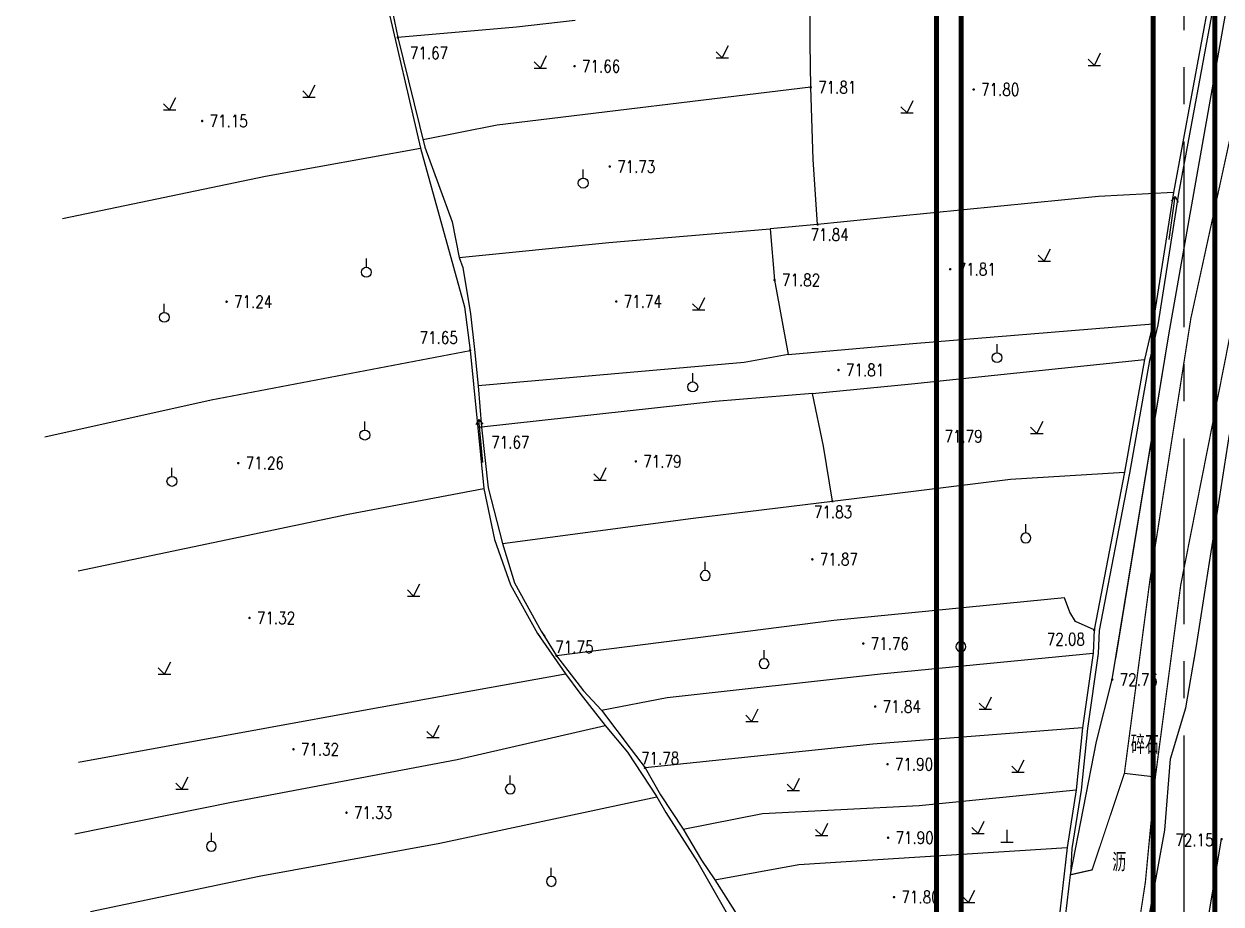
# Model space of a CAD drawing. Extents: x 10519 to 17598, y -625 to 2857.
# Drawn here: x 13932.7 to 14029.4, y 89.1 to 160.2 of the extents above; entities that cross this region are included whole.
import ezdxf
from ezdxf.enums import TextEntityAlignment as Align

# ---------------------------------------------------------------- set-up
doc = ezdxf.new("R2010")
doc.units = 0
doc.header["$MEASUREMENT"] = 0
for name, pattern in [('CENTER', [2, 1.25, -0.25, 0.25, -0.25]), ('CENTERX2', [4, 2.5, -0.5, 0.5, -0.5]), ('X3', [5, 4, -1])]:
    doc.linetypes.add(name, pattern=pattern)
doc.layers.get('0').update_dxf_attribs({"linetype": 'CONTINUOUS'})
for name, color, linetype in [('00000衢化东路中线', 1, 'CENTER'), ('00000道路边线', 2, 'CONTINUOUS'), ('0000原地形', 252, 'CONTINUOUS'), ('GCD', 224, 'CONTINUOUS')]:
    doc.layers.add(name, color=color, linetype=linetype)
doc.styles.add('HZ', font='txt8.shx', dxfattribs={"width": 0.8, "bigfont": 'hz.shx'})
doc.styles.get("Standard").update_dxf_attribs({"font": 'txt8.shx', "width": 0.8, "bigfont": 'hz.shx'})
doc.linetypes.add('10421', pattern='A,2,[150,AAA.SHX,S=1,R=0,X=0,Y=1],1e-11', length=2)
doc.linetypes.add('10422', pattern='A,2,[150,AAA.SHX,S=1,R=0,X=0,Y=1],2,[177,AAA.SHX,S=1,R=0,X=0,Y=0.8],1e-09', length=4)
doc.linetypes.add('1161', pattern='A,0,[149,AAA.SHX,S=0.1,R=0,X=0,Y=0],-1.6', length=1.6)

# ---------------------------------------------------------------- blocks, each defined once
blk = doc.blocks.new('GC200')
at = {"linetype": 'Continuous', "const_width": 0.2, "flags": 128}
blk.add_lwpolyline([(-0.1, 0, 1), (0.1, 0, 1)], format="xyb", close=True, dxfattribs=at)
blk = doc.blocks.new('GC111')
for p, q in [((0, 0), (0, 2)), ((-1, 0), (1, 0))]:
    blk.add_line(p, q)

msp = doc.modelspace()

# ---------------------------------------------------------------- linework, layer by layer
at = {"layer": '00000衢化东路中线', "color": 6, "linetype": 'CENTERX2', "ltscale": 6}
msp.add_line((14026.378, -8.272), (14026.378, 223.919), dxfattribs=at)
at = {"layer": '00000道路边线', "const_width": 0.4}
for points in [[(13949.57, 7.079), (13982.275, 5.635, 0.427199), (14008.378, 30.611), (14008.378, 223.919, 0.078123), (13979.581, 407.095), (13942.921, 520.813, 0.456777), (13908.142, 535.6), (13803.036, 484.183), (13650.726, 409.675, -0.033896), (13609.6, 392.183), (12970.082, 169.998, 0.48251), (12960.756, 143.406, -0.48251), (12970.082, 169.998)], [(14006.378, 20.813), (14006.378, 223.919, 0.078123), (13977.678, 406.482), (13940.885, 520.611, 0.456777), (13913.061, 532.44), (13804.062, 479.119), (13652.957, 405.2, -0.033868), (13611.241, 387.46)], [(13958.293, 523.647), (13994.334, 411.851, -0.078123), (14023.878, 223.919), (14023.878, 36.677, 1), (14028.878, 36.677), (14028.878, 223.919, 0.078123), (13999.093, 413.385), (13963.052, 525.181, 1.000006), (13958.293, 523.647)]]:
    msp.add_lwpolyline(points, format="xyb", dxfattribs=at)
at = {"layer": '0000原地形', "linetype": '10421'}
for p, q in [((14025.16, 135.1), (14030.417, 164.91)), ((14025.16, 135.1), (14030.417, 164.91)), ((14020.583, 107.234), (14025.16, 135.1)), ((14020.862, 108.93), (14025.16, 135.1)), ((14019.312, 102.221), (14020.583, 107.234)), ((14017.221, 91.467), (14019.312, 102.221))]:
    msp.add_line(p, q, dxfattribs=at)
at = {"layer": '0000原地形', "linetype": 'Continuous'}
for p, q in [((14028.948, 165.067, 72.249), (14025.525, 146.599, 72.249)), ((14028.948, 165.067, 72.249), (14025.525, 146.599, 72.249)), ((14029.35, 164.995), (14025.927, 146.53)), ((14029.35, 164.995), (14025.927, 146.53)), ((13961.496, 164.057, 71.53), (13964.715, 150.174, 71.53)), ((13961.496, 164.057, 71.53), (13964.715, 150.174, 71.53)), ((13961.828, 164.158), (13962.871, 159.126)), ((13961.828, 164.158), (13962.871, 159.126)), ((13996.189, 158.641, 71.812), (13996.17, 162.791, 71.812)), ((13996.189, 158.641, 71.812), (13996.17, 162.791, 71.812)), ((13972.462, 159.951, 71.702), (13962.871, 159.126, 71.702)), ((13972.462, 159.951, 71.702), (13962.871, 159.126, 71.702)), ((13977.195, 160.494, 71.702), (13972.462, 159.951, 71.702)), ((13977.195, 160.494, 71.702), (13972.462, 159.951, 71.702)), ((13962.871, 159.126), (13965.051, 150.267)), ((13962.871, 159.126), (13965.051, 150.267)), ((13996.223, 155.1, 71.812), (13996.189, 158.641, 71.812)), ((13996.223, 155.1, 71.812), (13996.189, 158.641, 71.812)), ((13996.223, 155.1, 71.842), (13970.908, 152.042, 71.842)), ((13996.223, 155.1, 71.842), (13970.908, 152.042, 71.842)), ((13996.433, 149.274, 71.842), (13996.223, 155.1, 71.842)), ((13996.433, 149.274, 71.842), (13996.223, 155.1, 71.842)), ((13970.908, 152.042, 71.842), (13964.918, 150.854, 71.842)), ((13970.908, 152.042, 71.842), (13964.918, 150.854, 71.842)), ((13952.192, 147.908, 71.152), (13964.715, 150.174, 71.152)), ((13952.192, 147.908, 71.152), (13964.715, 150.174, 71.152)), ((13964.715, 150.174, 71.53), (13968.255, 137.363, 71.53)), ((13964.715, 150.174, 71.53), (13968.255, 137.363, 71.53)), ((13965.051, 150.267), (13967.268, 144.219)), ((13965.051, 150.267), (13967.268, 144.219)), ((13996.781, 144.014, 71.842), (13996.433, 149.274, 71.842)), ((13996.781, 144.014, 71.842), (13996.433, 149.274, 71.842)), ((13935.788, 144.505, 71.152), (13952.192, 147.908, 71.152)), ((13935.788, 144.505, 71.152), (13952.192, 147.908, 71.152)), ((14019.47, 146.278, 72.249), (14003.144, 144.66, 72.249)), ((14019.47, 146.278, 72.249), (14003.144, 144.66, 72.249)), ((14025.525, 146.599, 72.249), (14019.47, 146.278, 72.249)), ((14025.525, 146.599, 72.249), (14019.47, 146.278, 72.249)), ((14025.525, 146.599, 72.249), (14023.867, 135.978, 72.249)), ((14025.525, 146.599, 72.249), (14023.867, 135.978, 72.249)), ((14025.927, 146.53), (14024.268, 135.899)), ((14025.927, 146.53), (14024.268, 135.899)), ((13967.268, 144.219), (13967.819, 141.354)), ((13967.268, 144.219), (13967.819, 141.354)), ((14003.144, 144.66, 72.249), (13996.781, 144.014, 72.249)), ((14003.144, 144.66, 72.249), (13996.781, 144.014, 72.249)), ((13979.91, 142.549), (13992.946, 143.657)), ((13979.91, 142.549), (13992.946, 143.657)), ((13996.781, 144.014, 72.249), (13992.946, 143.657, 72.249)), ((13996.781, 144.014, 72.249), (13992.946, 143.657, 72.249)), ((13992.946, 143.657), (13993.303, 139.525)), ((13992.946, 143.657), (13993.303, 139.525)), ((13967.819, 141.354), (13979.91, 142.549)), ((13967.819, 141.354), (13979.91, 142.549)), ((13967.819, 141.354), (13968.118, 140.529)), ((13967.819, 141.354), (13968.118, 140.529)), ((13968.118, 140.529), (13968.742, 136.787)), ((13968.118, 140.529), (13968.742, 136.787)), ((13993.303, 139.525), (13994.39, 133.511)), ((13993.303, 139.525), (13994.39, 133.511)), ((13968.255, 137.363, 71.53), (13968.255, 137.363, 71.53)), ((13968.255, 137.363, 71.53), (13968.255, 137.363, 71.53)), ((13968.255, 137.363, 71.53), (13968.719, 133.844, 71.53)), ((13968.255, 137.363, 71.53), (13968.255, 137.363, 71.53)), ((13968.255, 137.363, 71.53), (13968.255, 137.363, 71.53)), ((13968.255, 137.363, 71.53), (13968.719, 133.844, 71.53)), ((13968.742, 136.787), (13969.062, 133.905)), ((13968.742, 136.787), (13969.062, 133.905)), ((14004.479, 134.387, 73.701), (14023.867, 135.978, 73.701)), ((14004.479, 134.387, 73.701), (14023.867, 135.978, 73.701)), ((14023.867, 135.978, 72.249), (14023.187, 133.112, 72.249)), ((14023.867, 135.978, 72.249), (14023.187, 133.112, 72.249)), ((14024.268, 135.899), (14023.587, 133.029)), ((14024.268, 135.899), (14023.587, 133.029)), ((13947.799, 129.851, 71.183), (13968.719, 133.844, 71.183)), ((13947.799, 129.851, 71.183), (13968.719, 133.844, 71.183)), ((13968.719, 133.844, 71.53), (13969.818, 122.68, 71.53)), ((13968.719, 133.844, 71.53), (13969.818, 122.68, 71.53)), ((13969.062, 133.905), (13969.362, 130.966)), ((13969.062, 133.905), (13969.362, 130.966)), ((13994.39, 133.511), (13990.841, 132.869)), ((13994.39, 133.511), (13990.841, 132.869)), ((13994.39, 133.511, 73.701), (14004.479, 134.387, 73.701)), ((13994.39, 133.511, 73.701), (14004.479, 134.387, 73.701)), ((13990.841, 132.869), (13969.362, 130.966)), ((13990.841, 132.869), (13969.362, 130.966)), ((14004.366, 131.144), (14023.187, 133.112)), ((14004.366, 131.144), (14023.187, 133.112)), ((14023.187, 133.112, 72.249), (14021.578, 124.004, 72.249)), ((14023.187, 133.112, 72.249), (14021.578, 124.004, 72.249)), ((14023.587, 133.029), (14021.979, 123.93)), ((14023.587, 133.029), (14021.979, 123.93)), ((13969.362, 130.966), (13969.62, 127.633)), ((13969.362, 130.966), (13969.62, 127.633)), ((13996.375, 130.343), (14004.366, 131.144)), ((13996.375, 130.343), (14004.366, 131.144)), ((13934.351, 126.864, 71.183), (13947.799, 129.851, 71.183)), ((13934.351, 126.864, 71.183), (13947.799, 129.851, 71.183)), ((13988.517, 129.698), (13969.62, 127.633)), ((13988.517, 129.698), (13969.62, 127.633)), ((13996.375, 130.343), (13988.517, 129.698)), ((13996.375, 130.343), (13988.517, 129.698)), ((13997.249, 126.091), (13996.375, 130.343)), ((13997.249, 126.091), (13996.375, 130.343)), ((13969.62, 127.633), (13970.164, 122.723)), ((13969.62, 127.633), (13970.164, 122.723)), ((14027.368, 109.815), (14030.058, 127.054)), ((14027.368, 109.815), (14030.058, 127.054)), ((13997.975, 121.647), (13997.249, 126.091)), ((13997.975, 121.647), (13997.249, 126.091)), ((14012.371, 123.428), (14021.578, 124.004)), ((14012.371, 123.428), (14021.578, 124.004)), ((14021.578, 124.004, 72.249), (14019.12, 111.258, 72.249)), ((14021.578, 124.004, 72.249), (14019.12, 111.258, 72.249)), ((14021.979, 123.93), (14019.526, 111.209)), ((14021.979, 123.93), (14019.526, 111.209)), ((13997.975, 121.647), (14012.371, 123.428)), ((13997.975, 121.647), (14012.371, 123.428)), ((13958.85, 120.606, 71.344), (13969.818, 122.68, 71.344)), ((13958.85, 120.606, 71.344), (13969.818, 122.68, 71.344)), ((13969.818, 122.68, 71.53), (13969.818, 122.68, 71.53)), ((13969.818, 122.68, 71.53), (13969.818, 122.68, 71.53)), ((13969.818, 122.68, 71.53), (13970.689, 118.563, 71.53)), ((13969.818, 122.68, 71.53), (13969.818, 122.68, 71.53)), ((13969.818, 122.68, 71.53), (13969.818, 122.68, 71.53)), ((13969.818, 122.68, 71.53), (13970.689, 118.563, 71.53)), ((13970.164, 122.723), (13971.33, 118.239)), ((13970.164, 122.723), (13971.33, 118.239)), ((13986.74, 120.294), (13997.975, 121.647)), ((13986.74, 120.294), (13997.975, 121.647)), ((13937.06, 116.034, 71.344), (13958.85, 120.606, 71.344)), ((13937.06, 116.034, 71.344), (13958.85, 120.606, 71.344)), ((13971.33, 118.239), (13986.74, 120.294)), ((13971.33, 118.239), (13986.74, 120.294)), ((13970.689, 118.563, 71.53), (13971.983, 114.904, 71.53)), ((13970.689, 118.563, 71.53), (13971.983, 114.904, 71.53)), ((13971.33, 118.239), (13972.301, 115.047)), ((13971.33, 118.239), (13972.301, 115.047)), ((13971.983, 114.904, 71.53), (13974.167, 110.964, 71.53)), ((13971.983, 114.904, 71.53), (13974.167, 110.964, 71.53)), ((13972.301, 115.047), (13974.463, 111.147)), ((13972.301, 115.047), (13974.463, 111.147)), ((14016.714, 113.843, 72.077), (13998.08, 112.005, 72.077)), ((14017.153, 112.685, 72.077), (14016.714, 113.843, 72.077)), ((14017.622, 111.936, 72.077), (14017.153, 112.685, 72.077)), ((13998.08, 112.005, 72.077), (13975.702, 109.151, 72.077)), ((14019.12, 111.258, 72.077), (14017.622, 111.936, 72.077)), ((14019.12, 111.258, 72.249), (14019.026, 109.375, 72.249)), ((14019.12, 111.258, 72.249), (14019.026, 109.375, 72.249)), ((14019.526, 111.209), (14019.433, 109.336)), ((14019.526, 111.209), (14019.433, 109.336)), ((13974.167, 110.964, 71.53), (13974.33, 110.727, 71.53)), ((13974.167, 110.964, 71.53), (13976.424, 107.688, 71.53)), ((13974.463, 111.147), (13974.733, 110.712)), ((13974.463, 111.147), (13975.702, 109.151)), ((14001.868, 107.703), (14019.026, 109.375)), ((14019.026, 109.375, 72.249), (14018.179, 103.343, 72.249)), ((14019.433, 109.336), (14018.584, 103.294)), ((14019.026, 109.375, 72.249), (14018.974, 109.003, 72.249)), ((14019.433, 109.336), (14019.384, 108.987)), ((14026.532, 104.949), (14027.368, 109.815)), ((14027.174, 108.687), (14027.368, 109.815)), ((13975.702, 109.151), (13976.599, 107.972)), ((13960.093, 104.752, 71.327), (13976.424, 107.688, 71.327)), ((13976.424, 107.688, 71.53), (13977.581, 106.126, 71.53)), ((13976.599, 107.972), (13977.857, 106.337)), ((13984.632, 105.775), (14001.868, 107.703)), ((13977.581, 106.126, 71.53), (13979.633, 103.526, 71.53)), ((13977.857, 106.337), (13979.33, 104.755)), ((13979.33, 104.755), (13984.632, 105.775)), ((13937.087, 100.561, 71.327), (13960.093, 104.752, 71.327)), ((13979.33, 104.755), (13981.709, 101.58)), ((14025.283, 100.825), (14026.532, 104.949)), ((13967.674, 100.776, 71.322), (13979.633, 103.526, 71.322)), ((13979.633, 103.526, 71.53), (13981.429, 101.373, 71.53)), ((14018.179, 103.343, 72.046), (14001.234, 102.007, 72.046)), ((14018.179, 103.343, 72.249), (14017.67, 98.339, 72.249)), ((14018.584, 103.294), (14018.075, 98.287)), ((13981.709, 101.58), (13982.838, 100.099)), ((14001.234, 102.007, 72.046), (13982.838, 100.099, 72.046)), ((13949.561, 97.348, 71.322), (13967.674, 100.776, 71.322)), ((13981.429, 101.373, 71.53), (13983.798, 97.753, 71.53)), ((14024.831, 95.068), (14025.283, 100.825)), ((13982.838, 100.099), (13984.095, 97.934)), ((13966.274, 94.02, 71.272), (13983.798, 97.753, 71.272)), ((13983.798, 97.753, 71.53), (13984.507, 96.495, 71.53)), ((13984.095, 97.934), (13985.922, 95.145)), ((14004.997, 97.063), (14017.67, 98.339)), ((14017.67, 98.339, 72.249), (14016.936, 93.665, 72.249)), ((14018.075, 98.287), (14017.309, 93.593)), ((13936.785, 94.759, 71.322), (13949.561, 97.348, 71.322)), ((13992.323, 96.427), (14004.997, 97.063)), ((13984.507, 96.495, 71.53), (13987.109, 92.467, 71.53)), ((13985.922, 95.145), (13992.323, 96.427)), ((13985.922, 95.145), (13987.406, 92.647)), ((14023.375, 87.077), (14024.831, 95.068)), ((13951.683, 91.339, 71.272), (13966.274, 94.02, 71.272)), ((14028.095, 86.449, 72.568), (14029.412, 94.339, 72.568)), ((13995.262, 92.303), (14016.936, 93.665)), ((14016.936, 93.665, 72.059), (14016.233, 87.53, 72.059)), ((14017.309, 93.593), (14017.221, 91.467)), ((13987.109, 92.467, 71.53), (13989.691, 87.921, 71.53)), ((13987.406, 92.647), (13988.472, 91.044)), ((13988.472, 91.044), (13995.262, 92.303)), ((13938.035, 88.5, 71.272), (13951.683, 91.339, 71.272)), ((13988.472, 91.044), (13992.6, 84.612))]:
    msp.add_line(p, q, dxfattribs=at)
at = {"layer": '0000原地形'}
for p, q in [((13974.387, 156.659), (13974.887, 157.659)), ((13974.387, 156.659), (13974.887, 157.659)), ((13988.583, 157.973), (13989.083, 157.473)), ((13988.583, 157.973), (13989.083, 157.473)), ((13989.083, 157.473), (13989.583, 158.473)), ((13989.083, 157.473), (13989.583, 158.473)), ((14019.139, 156.876), (14019.639, 157.876)), ((14019.139, 156.876), (14019.639, 157.876)), ((13973.887, 157.159), (13974.387, 156.659)), ((13973.887, 157.159), (13974.387, 156.659)), ((13973.887, 156.659), (13974.887, 156.659)), ((13973.887, 156.659), (13974.887, 156.659)), ((13988.583, 157.473), (13989.583, 157.473)), ((13988.583, 157.473), (13989.583, 157.473)), ((14018.639, 157.376), (14019.139, 156.876)), ((14018.639, 157.376), (14019.139, 156.876)), ((14018.639, 156.876), (14019.639, 156.876)), ((14018.639, 156.876), (14019.639, 156.876)), ((13955.187, 154.806), (13955.687, 154.306)), ((13955.187, 154.806), (13955.687, 154.306)), ((13955.687, 154.306), (13956.187, 155.306)), ((13955.687, 154.306), (13956.187, 155.306)), ((13943.934, 153.775), (13944.434, 153.275)), ((13943.934, 153.775), (13944.434, 153.275)), ((13944.434, 153.275), (13944.934, 154.275)), ((13944.434, 153.275), (13944.934, 154.275)), ((13955.187, 154.306), (13956.187, 154.306)), ((13955.187, 154.306), (13956.187, 154.306)), ((14004.004, 153.032), (14004.504, 154.032)), ((14004.004, 153.032), (14004.504, 154.032)), ((13943.934, 153.275), (13944.934, 153.275)), ((13943.934, 153.275), (13944.934, 153.275)), ((14003.504, 153.532), (14004.004, 153.032)), ((14003.504, 153.532), (14004.004, 153.032)), ((14003.504, 153.032), (14004.504, 153.032)), ((14003.504, 153.032), (14004.504, 153.032)), ((13977.846, 147.758), (13977.846, 148.458)), ((13977.846, 147.758), (13977.846, 148.458)), ((14025.168, 142.804), (14025.674, 146.267)), ((14025.168, 142.804), (14025.674, 146.267)), ((14025.674, 146.267), (14025.331, 145.903)), ((14025.674, 146.267), (14025.331, 145.903)), ((14025.674, 146.267), (14025.899, 145.82)), ((14025.674, 146.267), (14025.899, 145.82)), ((13960.328, 140.56), (13960.328, 141.26)), ((13960.328, 140.56), (13960.328, 141.26)), ((14014.584, 141.541), (14015.084, 141.041)), ((14014.584, 141.541), (14015.084, 141.041)), ((14015.084, 141.041), (14015.584, 142.041)), ((14015.084, 141.041), (14015.584, 142.041)), ((14014.584, 141.041), (14015.584, 141.041)), ((14014.584, 141.041), (14015.584, 141.041)), ((13944.007, 136.913), (13944.007, 137.613)), ((13944.007, 136.913), (13944.007, 137.613)), ((13986.673, 137.613), (13987.173, 137.113)), ((13986.673, 137.613), (13987.173, 137.113)), ((13987.173, 137.113), (13987.673, 138.113)), ((13987.173, 137.113), (13987.673, 138.113)), ((13986.673, 137.113), (13987.673, 137.113)), ((13986.673, 137.113), (13987.673, 137.113)), ((14011.272, 133.652), (14011.272, 134.352)), ((14011.272, 133.652), (14011.272, 134.352)), ((13986.693, 131.293), (13986.693, 131.993)), ((13986.693, 131.293), (13986.693, 131.993)), ((13960.206, 127.396), (13960.206, 128.096)), ((13960.206, 127.396), (13960.206, 128.096)), ((13969.42, 128.266), (13969.171, 127.833)), ((13969.42, 128.266), (13969.171, 127.833)), ((13969.734, 124.78), (13969.42, 128.266)), ((13969.42, 128.266), (13969.742, 127.884)), ((13969.734, 124.78), (13969.42, 128.266)), ((13969.42, 128.266), (13969.742, 127.884)), ((14014.487, 127.125), (14014.987, 128.125)), ((14014.487, 127.125), (14014.987, 128.125)), ((14013.987, 127.625), (14014.487, 127.125)), ((14013.987, 127.625), (14014.487, 127.125)), ((14013.987, 127.125), (14014.987, 127.125)), ((14013.987, 127.125), (14014.987, 127.125)), ((13944.625, 123.653), (13944.625, 124.353)), ((13944.625, 123.653), (13944.625, 124.353)), ((13978.704, 123.864, 71.788), (13979.204, 123.364, 71.788)), ((13978.704, 123.864, 71.788), (13979.204, 123.364, 71.788)), ((13979.204, 123.364, 71.788), (13979.704, 124.364, 71.788)), ((13979.204, 123.364, 71.788), (13979.704, 124.364, 71.788)), ((13978.704, 123.364, 71.788), (13979.704, 123.364, 71.788)), ((13978.704, 123.364, 71.788), (13979.704, 123.364, 71.788)), ((14013.595, 119.084), (14013.595, 119.784)), ((14013.595, 119.084), (14013.595, 119.784)), ((13987.704, 116.043), (13987.704, 116.743)), ((13987.704, 116.043), (13987.704, 116.743)), ((13963.647, 114.478), (13964.147, 113.978)), ((13963.647, 114.478), (13964.147, 113.978)), ((13964.147, 113.978), (13964.647, 114.978)), ((13964.147, 113.978), (13964.647, 114.978)), ((13963.647, 113.978), (13964.647, 113.978)), ((13963.647, 113.978), (13964.647, 113.978)), ((14008.353, 110.296), (14008.353, 110.996)), ((13992.458, 108.922), (13992.458, 109.622)), ((13944.024, 107.678), (13944.524, 108.678)), ((13943.524, 108.178), (13944.024, 107.678)), ((13943.524, 107.678), (13944.524, 107.678)), ((14010.334, 104.832), (14010.834, 105.832)), ((13991.471, 103.859), (13991.971, 104.859)), ((14009.834, 105.332), (14010.334, 104.832)), ((14009.834, 104.832), (14010.834, 104.832)), ((13965.714, 102.545), (13966.214, 103.545)), ((13990.971, 104.359), (13991.471, 103.859)), ((13990.971, 103.859), (13991.971, 103.859)), ((13965.214, 103.045), (13965.714, 102.545)), ((13965.214, 102.545), (13966.214, 102.545)), ((14012.963, 99.741), (14013.463, 100.741)), ((14012.463, 100.241), (14012.963, 99.741)), ((14012.463, 99.741), (14013.463, 99.741)), ((13944.933, 98.874), (13945.433, 98.374)), ((13945.433, 98.374), (13945.933, 99.374)), ((13971.954, 98.794), (13971.954, 99.494)), ((13994.329, 98.776), (13994.829, 98.276)), ((13994.829, 98.276), (13995.329, 99.276)), ((13944.933, 98.374), (13945.933, 98.374)), ((13994.329, 98.276), (13995.329, 98.276)), ((14009.737, 94.795), (14010.237, 95.795)), ((13947.808, 94.158), (13947.808, 94.858)), ((13996.617, 95.124), (13997.117, 94.624)), ((13997.117, 94.624), (13997.617, 95.624)), ((14009.237, 95.295), (14009.737, 94.795)), ((14009.237, 94.795), (14010.237, 94.795)), ((13996.617, 94.624), (13997.617, 94.624)), ((13975.27, 91.327), (13975.27, 92.027)), ((14008.982, 89.209), (14009.482, 90.209)), ((14008.482, 89.709), (14008.982, 89.209)), ((14008.482, 89.209), (14009.482, 89.209))]:
    msp.add_line(p, q, dxfattribs=at)
at = {"layer": '0000原地形', "linetype": '1161'}
msp.add_line((14021.562, 99.663), (14024.065, 99.379), dxfattribs=at)
at = {"layer": '0000原地形', "linetype": '10422'}
msp.add_line((14012.433, 52.446, 74.597), (14017.221, 91.467, 74.597), dxfattribs=at)
at = {"layer": '0000原地形', "linetype": 'Continuous', "const_width": 0.1, "flags": 128}
for points in [[(14017.794, 51.971), (14016.641, 52.296), (14017.594, 60.076), (14019.888, 72.16), (14022.418, 85.402), (14023.253, 90.838), (14024.065, 99.379), (14026.111, 114.876), (14032.483, 147.137), (14035.666, 167.455), (14037.531, 182.432), (14039.365, 193.916), (14040.092, 199.67), (14041.471, 209.476), (14043.788, 222.457), (14047.84, 245.068), (14050.774, 266.875), (14053.3, 281.599), (14056.983, 305.214), (14060.768, 324.595), (14061.92, 330.317), (14062.922, 337.627), (14063.694, 343.681), (14066.024, 356.381)], [(14025.303, 108.759), (14026.111, 114.876), (14032.483, 147.137), (14035.666, 167.455), (14037.531, 182.432), (14039.365, 193.916), (14040.092, 199.67), (14041.471, 209.476), (14043.788, 222.457), (14047.84, 245.068), (14050.774, 266.875), (14053.3, 281.599), (14056.983, 305.214), (14060.768, 324.595), (14061.92, 330.317), (14062.922, 337.627), (14063.694, 343.681), (14066.024, 356.381)]]:
    msp.add_lwpolyline(points, dxfattribs=at)
at = {"layer": '0000原地形', "linetype": 'X3', "const_width": 0.1, "flags": 128}
for points in [[(14017.221, 91.467), (14018.954, 91.856), (14021.562, 99.663), (14023.624, 115.285), (14026.929, 136.42), (14031.085, 155.534), (14033.171, 167.806), (14035.037, 182.786), (14036.871, 194.273), (14037.595, 200.003), (14038.6, 210.453), (14041.308, 222.9, -0.000173), (14041.309, 222.901), (14044.762, 242.833)], [(14022.776, 108.856), (14023.624, 115.285), (14026.929, 136.42), (14031.085, 155.534), (14033.171, 167.806), (14035.037, 182.786), (14036.871, 194.273), (14037.595, 200.003), (14038.6, 210.453), (14041.308, 222.9, -0.000173), (14041.309, 222.901), (14044.762, 242.833)]]:
    msp.add_lwpolyline(points, format="xyb", dxfattribs=at)
at = {"layer": '0000原地形'}
for centre in [(13977.846, 147.358), (13977.846, 147.358), (13960.328, 140.16), (13960.328, 140.16), (13944.007, 136.513), (13944.007, 136.513), (14011.272, 133.252), (14011.272, 133.252), (13986.693, 130.893), (13986.693, 130.893), (13960.206, 126.996), (13960.206, 126.996), (13944.625, 123.253), (13944.625, 123.253), (14013.595, 118.684), (14013.595, 118.684), (13987.704, 115.643), (13987.704, 115.643), (14008.353, 109.896), (13992.458, 108.522), (13971.954, 98.394), (13947.808, 93.758), (13975.27, 90.927)]:
    msp.add_ellipse(centre, major_axis=(-0.283, 0.283), ratio=1, start_param=3.926991, end_param=10.210176, dxfattribs=at)

# ---------------------------------------------------------------- block references
at = {"layer": '0000原地形', "linetype": 'Continuous', "xscale": 0.5, "yscale": 0.5}
msp.add_blockref('GC111', (14012.08, 94.106, 72.008), dxfattribs=at)
at = {"layer": 'GCD', "linetype": 'Continuous'}
ref = msp.add_blockref('GC200', (13962.871, 159.126, 71.674), dxfattribs=dict(at, xscale=0.5, yscale=0.5, zscale=0.5))
ref.add_attrib('height', '71.67', dxfattribs={"linetype": 'Continuous', "height": 1, "style": 'HZ', "width": 0.8}).set_placement((13963.85, 157.869, 71.674), align=Align.MIDDLE_LEFT)
ref = msp.add_blockref('GC200', (13962.871, 159.126, 71.674), dxfattribs=dict(at, xscale=0.5, yscale=0.5, zscale=0.5))
ref.add_attrib('height', '71.67', dxfattribs={"linetype": 'Continuous', "height": 1, "style": 'HZ', "width": 0.8}).set_placement((13963.85, 157.869, 71.674), align=Align.MIDDLE_LEFT)
ref = msp.add_blockref('GC200', (13977.148, 156.805, 71.662), dxfattribs=dict(at, xscale=0.5, yscale=0.5, zscale=0.5))
ref.add_attrib('height', '71.66', dxfattribs={"linetype": 'Continuous', "height": 1, "style": 'HZ', "width": 0.8}).set_placement((13977.748, 156.805, 71.662), align=Align.MIDDLE_LEFT)
ref = msp.add_blockref('GC200', (13977.148, 156.805, 71.662), dxfattribs=dict(at, xscale=0.5, yscale=0.5, zscale=0.5))
ref.add_attrib('height', '71.66', dxfattribs={"linetype": 'Continuous', "height": 1, "style": 'HZ', "width": 0.8}).set_placement((13977.748, 156.805, 71.662), align=Align.MIDDLE_LEFT)
ref = msp.add_blockref('GC200', (13996.223, 155.1, 71.812), dxfattribs=dict(at, xscale=0.5, yscale=0.5, zscale=0.5))
ref.add_attrib('height', '71.81', dxfattribs={"linetype": 'Continuous', "height": 1, "style": 'HZ', "width": 0.8}).set_placement((13996.823, 155.1, 71.812), align=Align.MIDDLE_LEFT)
ref = msp.add_blockref('GC200', (13996.223, 155.1, 71.812), dxfattribs=dict(at, xscale=0.5, yscale=0.5, zscale=0.5))
ref.add_attrib('height', '71.81', dxfattribs={"linetype": 'Continuous', "height": 1, "style": 'HZ', "width": 0.8}).set_placement((13996.823, 155.1, 71.812), align=Align.MIDDLE_LEFT)
ref = msp.add_blockref('GC200', (14009.388, 154.923, 71.796), dxfattribs=dict(at, xscale=0.5, yscale=0.5, zscale=0.5))
ref.add_attrib('height', '71.80', dxfattribs={"linetype": 'Continuous', "height": 1, "style": 'HZ', "width": 0.8}).set_placement((14009.988, 154.923, 71.796), align=Align.MIDDLE_LEFT)
ref = msp.add_blockref('GC200', (14009.388, 154.923, 71.796), dxfattribs=dict(at, xscale=0.5, yscale=0.5, zscale=0.5))
ref.add_attrib('height', '71.80', dxfattribs={"linetype": 'Continuous', "height": 1, "style": 'HZ', "width": 0.8}).set_placement((14009.988, 154.923, 71.796), align=Align.MIDDLE_LEFT)
ref = msp.add_blockref('GC200', (13947.065, 152.378, 71.153), dxfattribs=dict(at, xscale=0.5, yscale=0.5, zscale=0.5))
ref.add_attrib('height', '71.15', dxfattribs={"linetype": 'Continuous', "height": 1, "style": 'HZ', "width": 0.8}).set_placement((13947.665, 152.378, 71.153), align=Align.MIDDLE_LEFT)
ref = msp.add_blockref('GC200', (13947.065, 152.378, 71.153), dxfattribs=dict(at, xscale=0.5, yscale=0.5, zscale=0.5))
ref.add_attrib('height', '71.15', dxfattribs={"linetype": 'Continuous', "height": 1, "style": 'HZ', "width": 0.8}).set_placement((13947.665, 152.378, 71.153), align=Align.MIDDLE_LEFT)
ref = msp.add_blockref('GC200', (13979.988, 148.696, 71.725), dxfattribs=dict(at, xscale=0.5, yscale=0.5, zscale=0.5))
ref.add_attrib('height', '71.73', dxfattribs={"linetype": 'Continuous', "height": 1, "style": 'HZ', "width": 0.8}).set_placement((13980.588, 148.696, 71.725), align=Align.MIDDLE_LEFT)
ref = msp.add_blockref('GC200', (13979.988, 148.696, 71.725), dxfattribs=dict(at, xscale=0.5, yscale=0.5, zscale=0.5))
ref.add_attrib('height', '71.73', dxfattribs={"linetype": 'Continuous', "height": 1, "style": 'HZ', "width": 0.8}).set_placement((13980.588, 148.696, 71.725), align=Align.MIDDLE_LEFT)
ref = msp.add_blockref('GC200', (13996.781, 144.014, 71.842), dxfattribs=dict(at, xscale=0.5, yscale=0.5, zscale=0.5))
ref.add_attrib('height', '71.84', dxfattribs={"linetype": 'Continuous', "height": 1, "style": 'HZ', "width": 0.8}).set_placement((13996.206, 143.197, 71.842), align=Align.MIDDLE_LEFT)
ref = msp.add_blockref('GC200', (13996.781, 144.014, 71.842), dxfattribs=dict(at, xscale=0.5, yscale=0.5, zscale=0.5))
ref.add_attrib('height', '71.84', dxfattribs={"linetype": 'Continuous', "height": 1, "style": 'HZ', "width": 0.8}).set_placement((13996.206, 143.197, 71.842), align=Align.MIDDLE_LEFT)
ref = msp.add_blockref('GC200', (14007.492, 140.398, 71.814), dxfattribs=dict(at, xscale=0.5, yscale=0.5, zscale=0.5))
ref.add_attrib('height', '71.81', dxfattribs={"linetype": 'Continuous', "height": 1, "style": 'HZ', "width": 0.8}).set_placement((14008.092, 140.398, 71.814), align=Align.MIDDLE_LEFT)
ref = msp.add_blockref('GC200', (14007.492, 140.398, 71.814), dxfattribs=dict(at, xscale=0.5, yscale=0.5, zscale=0.5))
ref.add_attrib('height', '71.81', dxfattribs={"linetype": 'Continuous', "height": 1, "style": 'HZ', "width": 0.8}).set_placement((14008.092, 140.398, 71.814), align=Align.MIDDLE_LEFT)
ref = msp.add_blockref('GC200', (13993.303, 139.525, 71.818), dxfattribs=dict(at, xscale=0.5, yscale=0.5, zscale=0.5))
ref.add_attrib('height', '71.82', dxfattribs={"linetype": 'Continuous', "height": 1, "style": 'HZ', "width": 0.8}).set_placement((13993.903, 139.525, 71.818), align=Align.MIDDLE_LEFT)
ref = msp.add_blockref('GC200', (13993.303, 139.525, 71.818), dxfattribs=dict(at, xscale=0.5, yscale=0.5, zscale=0.5))
ref.add_attrib('height', '71.82', dxfattribs={"linetype": 'Continuous', "height": 1, "style": 'HZ', "width": 0.8}).set_placement((13993.903, 139.525, 71.818), align=Align.MIDDLE_LEFT)
ref = msp.add_blockref('GC200', (13980.518, 137.792, 71.742), dxfattribs=dict(at, xscale=0.5, yscale=0.5, zscale=0.5))
ref.add_attrib('height', '71.74', dxfattribs={"linetype": 'Continuous', "height": 1, "style": 'HZ', "width": 0.8}).set_placement((13981.118, 137.792, 71.742), align=Align.MIDDLE_LEFT)
ref = msp.add_blockref('GC200', (13980.518, 137.792, 71.742), dxfattribs=dict(at, xscale=0.5, yscale=0.5, zscale=0.5))
ref.add_attrib('height', '71.74', dxfattribs={"linetype": 'Continuous', "height": 1, "style": 'HZ', "width": 0.8}).set_placement((13981.118, 137.792, 71.742), align=Align.MIDDLE_LEFT)
ref = msp.add_blockref('GC200', (13949.042, 137.774, 71.243), dxfattribs=dict(at, xscale=0.5, yscale=0.5, zscale=0.5))
ref.add_attrib('height', '71.24', dxfattribs={"linetype": 'Continuous', "height": 1, "style": 'HZ', "width": 0.8}).set_placement((13949.642, 137.774, 71.243), align=Align.MIDDLE_LEFT)
ref = msp.add_blockref('GC200', (13949.042, 137.774, 71.243), dxfattribs=dict(at, xscale=0.5, yscale=0.5, zscale=0.5))
ref.add_attrib('height', '71.24', dxfattribs={"linetype": 'Continuous', "height": 1, "style": 'HZ', "width": 0.8}).set_placement((13949.642, 137.774, 71.243), align=Align.MIDDLE_LEFT)
ref = msp.add_blockref('GC200', (13968.719, 133.844, 71.645), dxfattribs=dict(at, xscale=0.5, yscale=0.5, zscale=0.5))
ref.add_attrib('height', '71.65', dxfattribs={"linetype": 'Continuous', "height": 1, "style": 'HZ', "width": 0.8}).set_placement((13964.632, 134.871, 71.645), align=Align.MIDDLE_LEFT)
ref = msp.add_blockref('GC200', (13968.719, 133.844, 71.645), dxfattribs=dict(at, xscale=0.5, yscale=0.5, zscale=0.5))
ref.add_attrib('height', '71.65', dxfattribs={"linetype": 'Continuous', "height": 1, "style": 'HZ', "width": 0.8}).set_placement((13964.632, 134.871, 71.645), align=Align.MIDDLE_LEFT)
ref = msp.add_blockref('GC200', (13998.474, 132.252, 71.807), dxfattribs=dict(at, xscale=0.5, yscale=0.5, zscale=0.5))
ref.add_attrib('height', '71.81', dxfattribs={"linetype": 'Continuous', "height": 1, "style": 'HZ', "width": 0.8}).set_placement((13999.074, 132.252, 71.807), align=Align.MIDDLE_LEFT)
ref = msp.add_blockref('GC200', (13998.474, 132.252, 71.807), dxfattribs=dict(at, xscale=0.5, yscale=0.5, zscale=0.5))
ref.add_attrib('height', '71.81', dxfattribs={"linetype": 'Continuous', "height": 1, "style": 'HZ', "width": 0.8}).set_placement((13999.074, 132.252, 71.807), align=Align.MIDDLE_LEFT)
ref = msp.add_blockref('GC200', (13969.62, 127.633, 71.67), dxfattribs=dict(at, xscale=0.5, yscale=0.5, zscale=0.5))
ref.add_attrib('height', '71.67', dxfattribs={"linetype": 'Continuous', "height": 1, "style": 'HZ', "width": 0.8}).set_placement((13970.42, 126.416, 71.67), align=Align.MIDDLE_LEFT)
ref = msp.add_blockref('GC200', (13969.62, 127.633, 71.67), dxfattribs=dict(at, xscale=0.5, yscale=0.5, zscale=0.5))
ref.add_attrib('height', '71.67', dxfattribs={"linetype": 'Continuous', "height": 1, "style": 'HZ', "width": 0.8}).set_placement((13970.42, 126.416, 71.67), align=Align.MIDDLE_LEFT)
ref = msp.add_blockref('GC200', (14006.428, 126.903, 71.791), dxfattribs=dict(at, xscale=0.5, yscale=0.5, zscale=0.5))
ref.add_attrib('height', '71.79', dxfattribs={"linetype": 'Continuous', "height": 1, "style": 'HZ', "width": 0.8}).set_placement((14007.028, 126.903, 71.791), align=Align.MIDDLE_LEFT)
ref = msp.add_blockref('GC200', (14006.428, 126.903, 71.791), dxfattribs=dict(at, xscale=0.5, yscale=0.5, zscale=0.5))
ref.add_attrib('height', '71.79', dxfattribs={"linetype": 'Continuous', "height": 1, "style": 'HZ', "width": 0.8}).set_placement((14007.028, 126.903, 71.791), align=Align.MIDDLE_LEFT)
ref = msp.add_blockref('GC200', (13949.986, 124.734, 71.26), dxfattribs=dict(at, xscale=0.5, yscale=0.5, zscale=0.5))
ref.add_attrib('height', '71.26', dxfattribs={"linetype": 'Continuous', "height": 1, "style": 'HZ', "width": 0.8}).set_placement((13950.586, 124.734, 71.26), align=Align.MIDDLE_LEFT)
ref = msp.add_blockref('GC200', (13949.986, 124.734, 71.26), dxfattribs=dict(at, xscale=0.5, yscale=0.5, zscale=0.5))
ref.add_attrib('height', '71.26', dxfattribs={"linetype": 'Continuous', "height": 1, "style": 'HZ', "width": 0.8}).set_placement((13950.586, 124.734, 71.26), align=Align.MIDDLE_LEFT)
ref = msp.add_blockref('GC200', (13982.098, 124.867, 71.788), dxfattribs=dict(at, xscale=0.5, yscale=0.5, zscale=0.5))
ref.add_attrib('height', '71.79', dxfattribs={"linetype": 'Continuous', "height": 1, "style": 'HZ', "width": 0.8}).set_placement((13982.698, 124.867, 71.788), align=Align.MIDDLE_LEFT)
ref = msp.add_blockref('GC200', (13982.098, 124.867, 71.788), dxfattribs=dict(at, xscale=0.5, yscale=0.5, zscale=0.5))
ref.add_attrib('height', '71.79', dxfattribs={"linetype": 'Continuous', "height": 1, "style": 'HZ', "width": 0.8}).set_placement((13982.698, 124.867, 71.788), align=Align.MIDDLE_LEFT)
ref = msp.add_blockref('GC200', (13997.975, 121.647, 71.827), dxfattribs=dict(at, xscale=0.5, yscale=0.5, zscale=0.5))
ref.add_attrib('height', '71.83', dxfattribs={"linetype": 'Continuous', "height": 1, "style": 'HZ', "width": 0.8}).set_placement((13996.484, 120.783, 71.827), align=Align.MIDDLE_LEFT)
ref = msp.add_blockref('GC200', (13997.975, 121.647, 71.827), dxfattribs=dict(at, xscale=0.5, yscale=0.5, zscale=0.5))
ref.add_attrib('height', '71.83', dxfattribs={"linetype": 'Continuous', "height": 1, "style": 'HZ', "width": 0.8}).set_placement((13996.484, 120.783, 71.827), align=Align.MIDDLE_LEFT)
ref = msp.add_blockref('GC200', (13996.352, 116.956, 71.868), dxfattribs=dict(at, xscale=0.5, yscale=0.5, zscale=0.5))
ref.add_attrib('height', '71.87', dxfattribs={"linetype": 'Continuous', "height": 1, "style": 'HZ', "width": 0.8}).set_placement((13996.952, 116.956, 71.868), align=Align.MIDDLE_LEFT)
ref = msp.add_blockref('GC200', (13996.352, 116.956, 71.868), dxfattribs=dict(at, xscale=0.5, yscale=0.5, zscale=0.5))
ref.add_attrib('height', '71.87', dxfattribs={"linetype": 'Continuous', "height": 1, "style": 'HZ', "width": 0.8}).set_placement((13996.952, 116.956, 71.868), align=Align.MIDDLE_LEFT)
ref = msp.add_blockref('GC200', (13950.893, 112.216, 71.32), dxfattribs=dict(at, xscale=0.5, yscale=0.5, zscale=0.5))
ref.add_attrib('height', '71.32', dxfattribs={"linetype": 'Continuous', "height": 1, "style": 'HZ', "width": 0.8}).set_placement((13951.493, 112.216, 71.32), align=Align.MIDDLE_LEFT)
ref = msp.add_blockref('GC200', (14019.12, 111.258, 72.077), dxfattribs=dict(at, xscale=0.5, yscale=0.5, zscale=0.5))
ref.add_attrib('height', '72.08', dxfattribs={"linetype": 'Continuous', "height": 1, "style": 'HZ', "width": 0.8}).set_placement((14015.289, 110.499, 72.077), align=Align.MIDDLE_LEFT)
ref = msp.add_blockref('GC200', (13975.702, 109.151, 71.746), dxfattribs=dict(at, xscale=0.5, yscale=0.5, zscale=0.5))
ref.add_attrib('height', '71.75', dxfattribs={"linetype": 'Continuous', "height": 1, "style": 'HZ', "width": 0.8}).set_placement((13975.589, 109.878, 71.746), align=Align.MIDDLE_LEFT)
ref = msp.add_blockref('GC200', (14000.47, 110.144, 71.76), dxfattribs=dict(at, xscale=0.5, yscale=0.5, zscale=0.5))
ref.add_attrib('height', '71.76', dxfattribs={"linetype": 'Continuous', "height": 1, "style": 'HZ', "width": 0.8}).set_placement((14001.07, 110.144, 71.76), align=Align.MIDDLE_LEFT)
ref = msp.add_blockref('GC200', (14020.583, 107.234, 72.757), dxfattribs=dict(at, xscale=0.5, yscale=0.5, zscale=0.5))
ref.add_attrib('height', '72.76', dxfattribs={"linetype": 'Continuous', "height": 1, "style": 'HZ', "width": 0.8}).set_placement((14021.183, 107.234, 72.757), align=Align.MIDDLE_LEFT)
ref = msp.add_blockref('GC200', (14001.436, 105.055, 71.839), dxfattribs=dict(at, xscale=0.5, yscale=0.5, zscale=0.5))
ref.add_attrib('height', '71.84', dxfattribs={"linetype": 'Continuous', "height": 1, "style": 'HZ', "width": 0.8}).set_placement((14002.036, 105.055, 71.839), align=Align.MIDDLE_LEFT)
ref = msp.add_blockref('GC200', (13954.438, 101.602, 71.319), dxfattribs=dict(at, xscale=0.5, yscale=0.5, zscale=0.5))
ref.add_attrib('height', '71.32', dxfattribs={"linetype": 'Continuous', "height": 1, "style": 'HZ', "width": 0.8}).set_placement((13955.038, 101.602, 71.319), align=Align.MIDDLE_LEFT)
ref = msp.add_blockref('GC200', (13982.838, 100.099, 71.783), dxfattribs=dict(at, xscale=0.5, yscale=0.5, zscale=0.5))
ref.add_attrib('height', '71.78', dxfattribs={"linetype": 'Continuous', "height": 1, "style": 'HZ', "width": 0.8}).set_placement((13982.52, 100.881, 71.783), align=Align.MIDDLE_LEFT)
ref = msp.add_blockref('GC200', (14002.427, 100.396, 71.903), dxfattribs=dict(at, xscale=0.5, yscale=0.5, zscale=0.5))
ref.add_attrib('height', '71.90', dxfattribs={"linetype": 'Continuous', "height": 1, "style": 'HZ', "width": 0.8}).set_placement((14003.027, 100.396, 71.903), align=Align.MIDDLE_LEFT)
ref = msp.add_blockref('GC200', (13958.724, 96.482, 71.327), dxfattribs=dict(at, xscale=0.5, yscale=0.5, zscale=0.5))
ref.add_attrib('height', '71.33', dxfattribs={"linetype": 'Continuous', "height": 1, "style": 'HZ', "width": 0.8}).set_placement((13959.324, 96.482, 71.327), align=Align.MIDDLE_LEFT)
ref = msp.add_blockref('GC200', (14002.471, 94.458, 71.903), dxfattribs=dict(at, xscale=0.5, yscale=0.5, zscale=0.5))
ref.add_attrib('height', '71.90', dxfattribs={"linetype": 'Continuous', "height": 1, "style": 'HZ', "width": 0.8}).set_placement((14003.071, 94.458, 71.903), align=Align.MIDDLE_LEFT)
ref = msp.add_blockref('GC200', (14029.412, 94.339, 72.146), dxfattribs=dict(at, xscale=0.5, yscale=0.5, zscale=0.5))
ref.add_attrib('height', '72.15', dxfattribs={"linetype": 'Continuous', "height": 1, "style": 'HZ', "width": 0.8}).set_placement((14025.68, 94.276, 72.146), align=Align.MIDDLE_LEFT)
ref = msp.add_blockref('GC200', (14002.952, 89.659, 71.796), dxfattribs=dict(at, xscale=0.5, yscale=0.5, zscale=0.5))
ref.add_attrib('height', '71.80', dxfattribs={"linetype": 'Continuous', "height": 1, "style": 'HZ', "width": 0.8}).set_placement((14003.552, 89.659, 71.796), align=Align.MIDDLE_LEFT)

# ---------------------------------------------------------------- texts
at = {"layer": '0000原地形', "linetype": 'Continuous', "width": 0.8}
for s, p in [('碎石', (14023.221, 102.06)), ('沥', (14021.142, 92.527))]:
    msp.add_text(s, height=1.5, dxfattribs=at).set_placement(p, align=Align.MIDDLE)

doc.saveas('drawing.dxf')
